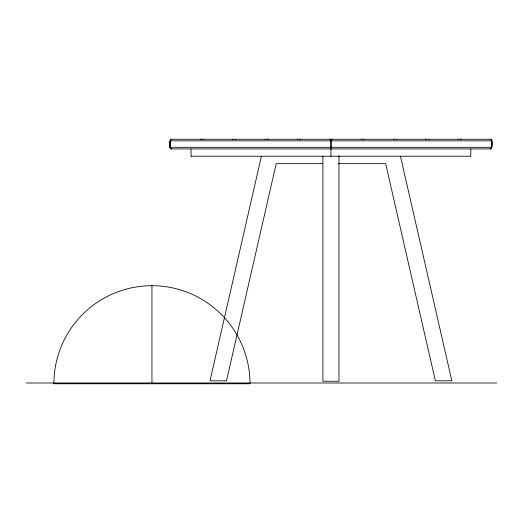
<?xml version="1.0" encoding="UTF-8"?>
<svg xmlns="http://www.w3.org/2000/svg" width="523" height="523" viewBox="0 0 523 523"><rect width="100%" height="100%" fill="white"/><g stroke="black" fill="none" stroke-linecap="round" stroke-linejoin="round"><path stroke-width="0.78" d="M171.485 148.865L170.073 147.604L170.191 140.236M171.178 148.774C168.857 146.996 169.687 142.073 170.661 139.713M261.389 156.318L210.004 380.816L226.505 380.816L276.209 163.647L322.763 163.647M170.165 140.236L171.799 139.242M491.319 148.427C492.3 146.505 493.307 140.072 490.378 139.275M170.537 139.713L171.178 139.366M470.739 156.161L470.883 149.088M490.679 148.774L491.672 147.29L491.398 139.961M491.104 148.624L490.378 148.865M171.06 139.366L171.485 139.275M203.231 139.366L203.846 139.242M235.402 139.366L236.017 139.242M267.573 139.366L268.194 139.242M299.751 139.366L300.365 139.242M331.922 139.366L332.536 139.242M364.093 139.366L364.708 139.242M396.264 139.366L396.885 139.242M428.442 139.366L429.056 139.242M460.488 139.366L460.94 139.275M460.789 139.275L461.253 139.242M490.064 148.898L490.522 148.865M171.649 139.242L490.208 139.242M170.191 140.85L491.816 140.85L491.79 147.29L170.191 147.29M171.649 148.898L490.208 148.898M338.492 156.174L338.969 156.174M191.3 156.214L470.556 156.214M338.276 163.647L385.647 163.647L435.352 380.816L451.852 380.816L400.474 156.318M26.15 382.993L496.85 382.993M490.064 139.242L490.522 139.275M458.011 139.242L458.625 139.366M425.84 139.242L426.454 139.366M393.669 139.242L394.283 139.366M361.491 139.242L362.106 139.366M329.32 139.242L329.935 139.366M297.149 139.242L297.764 139.366M264.971 139.242L265.592 139.366M232.8 139.242L233.415 139.366M200.603 139.242L201.067 139.275M171.335 148.865L171.799 148.898M200.917 139.275L201.368 139.366M490.953 139.517L491.522 139.961M191.117 156.161L190.98 149.088M338.969 156.011L338.969 381.221L322.887 381.221L322.887 156.011M331.052 139.242L331.052 148.898M330.902 139.242L330.954 148.898M330.928 149.088L330.928 156.161M170.067 140.85L170.067 147.29M151.945 285.695A98.063 98.063 0 0 0 53.882 383.758L250.007 383.758A98.063 98.063 0 0 0 151.945 285.695L151.945 383.758"/></g></svg>
